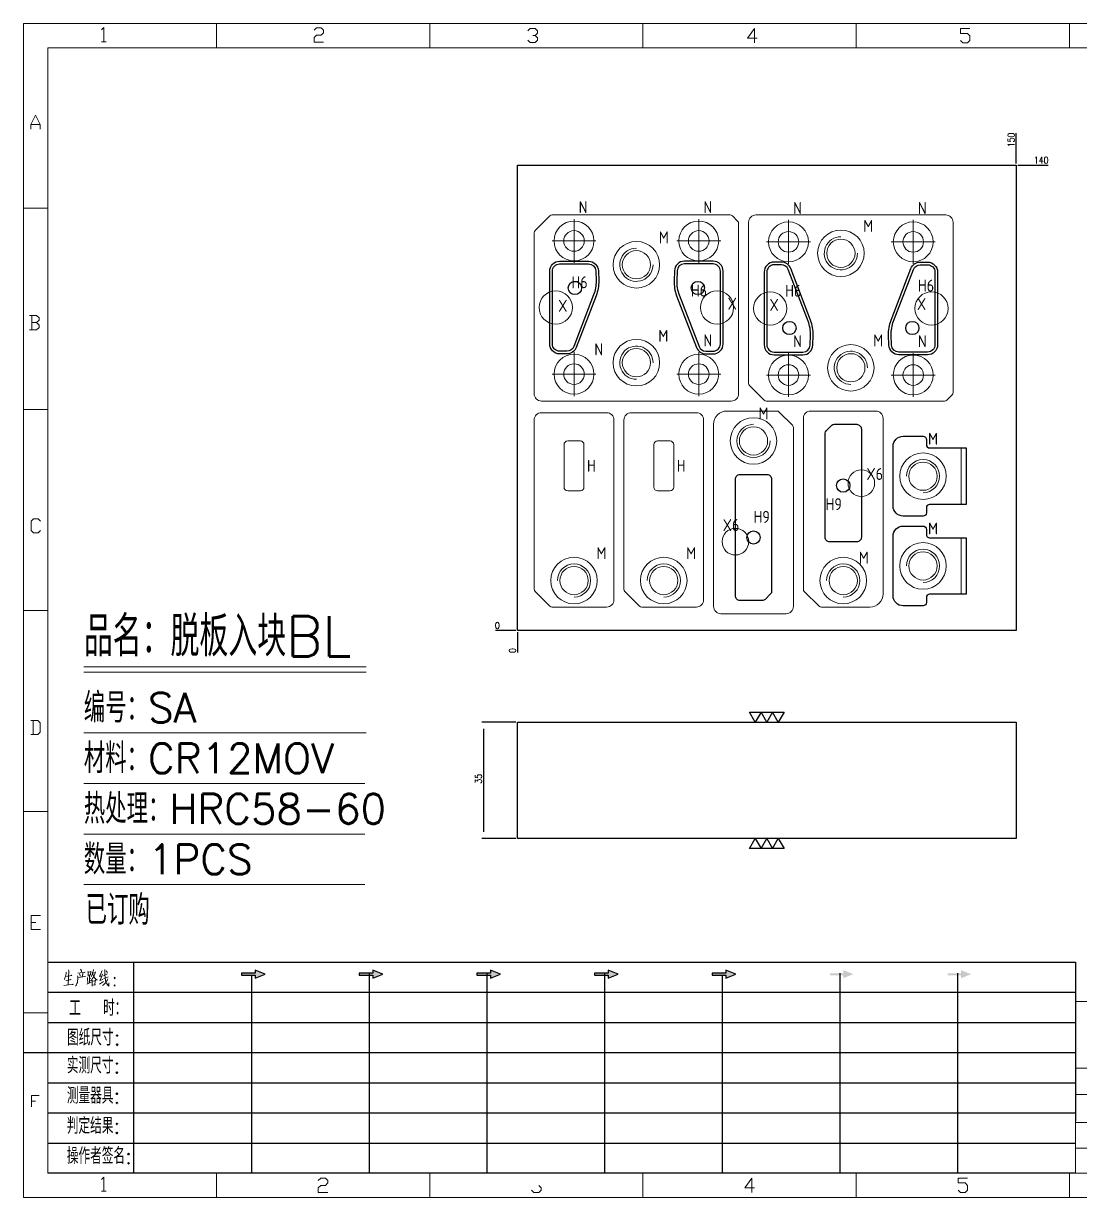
# Model space of a CAD drawing. Header units: millimetres. Extents: x 88508 to 142116, y -5268 to 20283.
# Drawn here: x 95592.6 to 95910.4, y 3909.3 to 4262.5 of the extents above; entities that cross this region are included whole.
import ezdxf
from ezdxf.enums import TextEntityAlignment as Align

# ---------------------------------------------------------------- set-up
doc = ezdxf.new("R2010")
doc.units = ezdxf.units.MM
for name, pattern in [('$TD_AUDIT_GENERATED_(575F8F)', [0]), ('CENTER', [0]), ('HIDDEN', [0])]:
    doc.linetypes.add(name, pattern=pattern)
for name, color, linetype in [('DIM', 4, 'Continuous'), ('PRESS', 3, 'Continuous'), ('PS_P', 2, 'Continuous'), ('PS_P_O', 1, '$TD_AUDIT_GENERATED_(575F8F)')]:
    doc.layers.add(name, color=color, linetype=linetype)
doc.styles.add('chinesef_fs', font='simplex.shx', dxfattribs={"bigfont": 'gbcbig.shx'})
doc.styles.add('gbenor', font='gbenor.shx', dxfattribs={"bigfont": 'gbcbig.shx'})
doc.styles.add('GBENOR_', font='gbenor.shx', dxfattribs={"bigfont": 'gbcbig'})
doc.styles.get("Standard").update_dxf_attribs({"font": 'txt.shx', "width": 0.85, "bigfont": 'ctxt.shx'})
doc.styles.add('TXT', font='txt.shx', dxfattribs={"width": 0.8, "bigfont": 'ctxt.shx'})
doc.dimstyles.new('T-2-WX', dxfattribs={"dimtxt": 2, "dimasz": 2, "dimexe": 0.5, "dimexo": 0.5, "dimgap": 0.5, "dimtad": 1, "dimtxsty": 'Standard', "dimblk": 'OPEN30', "dimcen": 0, "dimazin": 3, "dimtfac": 1, "dimtmove": 0, "dimatfit": 3, "dimldrblk": 'OPEN30', "dimlwd": -1, "dimlwe": -1})

# ---------------------------------------------------------------- blocks, each defined once
blk = doc.blocks.new('*D9723')
at = {"layer": 'Defpoints', "color": 0}
for p in [(95891.28, 4219.92), (95896.28, 4219.92), (95741.28, 4079.92)]:
    blk.add_point(p, dxfattribs=at)
at = {"layer": 'DIM', "color": 0}
blk.add_line((95891.78, 4219.92), (95900.91, 4219.92), dxfattribs=at)
at = {"layer": 'DIM', "color": 0, "insert": (95898.85, 4221.42), "char_height": 2, "attachment_point": 5}
blk.add_mtext('140', dxfattribs=at)
blk = doc.blocks.new('_Open30')
blk = doc.blocks.new('*D9724')
at = {"layer": 'Defpoints', "color": 0}
for p in [(95736.28, 4079.92), (95741.28, 4079.92), (95741.28, 4079.92)]:
    blk.add_point(p, dxfattribs=at)
at = {"layer": 'DIM', "color": 0}
blk.add_line((95740.78, 4079.92), (95734.65, 4079.92), dxfattribs=at)
at = {"layer": 'DIM', "color": 0, "insert": (95735.21, 4081.42), "char_height": 2, "attachment_point": 5}
blk.add_mtext('0', dxfattribs=at)
blk = doc.blocks.new('*D9725')
at = {"layer": 'Defpoints', "color": 0}
for p in [(95741.28, 4079.92), (95741.28, 4079.92), (95741.28, 4074.92)]:
    blk.add_point(p, dxfattribs=at)
at = {"layer": 'DIM', "color": 0}
blk.add_line((95741.28, 4079.42), (95741.28, 4073.29), dxfattribs=at)
at = {"layer": 'DIM', "color": 0, "insert": (95739.78, 4073.85), "char_height": 2, "attachment_point": 5, "rotation": 90}
blk.add_mtext('0', dxfattribs=at)
blk = doc.blocks.new('*D9726')
at = {"layer": 'Defpoints', "color": 0}
for p in [(95891.28, 4224.92), (95891.28, 4219.92), (95741.28, 4079.92)]:
    blk.add_point(p, dxfattribs=at)
at = {"layer": 'DIM', "color": 0}
blk.add_line((95891.28, 4220.42), (95891.28, 4229.55), dxfattribs=at)
at = {"layer": 'DIM', "color": 0, "insert": (95889.78, 4227.48), "char_height": 2, "attachment_point": 5, "rotation": 90}
blk.add_mtext('150', dxfattribs=at)
blk = doc.blocks.new('*D9727')
at = {"layer": 'Defpoints', "color": 0}
for p in [(95741.28, 4052.31), (95731.02, 4017.31), (95741.28, 4017.31)]:
    blk.add_point(p, dxfattribs=at)
at = {"layer": 'DIM', "color": 0}
for p, q in [((95740.78, 4052.31), (95730.52, 4052.31)), ((95731.02, 4050.31), (95731.02, 4019.31)), ((95740.78, 4017.31), (95730.52, 4017.31))]:
    blk.add_line(p, q, dxfattribs=at)
at = {"layer": 'DIM', "color": 0, "insert": (95729.52, 4035.26), "char_height": 2, "attachment_point": 5, "rotation": 90}
blk.add_mtext('35', dxfattribs=at)
blk = doc.blocks.new('U40')
for points in [[(351.8, 337.7), (351.8, 333.2), (367, 339.3), (351.8, 345.3), (351.8, 340.8), (331.2, 340.8), (331.2, 337.7)], [(545.7, 339.3), (530.6, 345.3), (530.6, 340.8), (509.9, 340.8), (509.9, 337.7), (530.6, 337.7), (530.6, 333.2)], [(724.5, 339.3), (709.3, 345.3), (709.3, 340.8), (688.7, 340.8), (688.7, 337.7), (709.3, 337.7), (709.3, 333.2)], [(903.3, 339.3), (888.1, 345.3), (888.1, 340.8), (867.5, 340.8), (867.5, 337.7), (888.1, 337.7), (888.1, 333.2)], [(1082.1, 339.3), (1066.9, 345.3), (1066.9, 340.8), (1046.3, 340.8), (1046.3, 337.7), (1066.9, 337.7), (1066.9, 333.2)], [(1245.7, 337.7), (1245.7, 333.2), (1260.9, 339.3), (1245.7, 345.3), (1245.7, 340.8), (1225.1, 340.8), (1225.1, 337.7)], [(1424.5, 337.7), (1424.5, 333.2), (1439.7, 339.3), (1424.5, 345.3), (1424.5, 340.8), (1403.8, 340.8), (1403.8, 337.7)]]:
    blk.add_hatch(color=3).paths.add_polyline_path(points)
at = {"color": 254, "lineweight": 18}
for p, q in [((0, 1783.5), (0, 0)), ((0, 1783.5), (2530.2, 1783.5)), ((941.1, 1783.5), (941.1, 1746.5)), ((1265.1, 1783.5), (1265.1, 1746.5)), ((1589.1, 1783.5), (1589.1, 1746.5)), ((37, 37), (37, 1746.5)), ((37, 1746.5), (2493.2, 1746.5)), ((0, 1502.7), (37, 1502.7)), ((0, 1197.2), (37, 1197.2)), ((0, 891.7), (37, 891.7)), ((0, 586.3), (37, 586.3)), ((1598.1, 298), (2493.2, 298)), ((0, 280.8), (37, 280.8)), ((1598.2, 196.6), (2493.2, 196.6)), ((2493.2, 156.4), (1598.2, 156.4)), ((2493.2, 114.1), (1598.2, 114.1)), ((2493.2, 75), (1598.2, 75)), ((37, 37), (2493.2, 37)), ((941.1, 0), (941.1, 37)), ((1265.1, 0), (1265.1, 37)), ((1589.1, 0), (1589.1, 37)), ((0, 0), (2530.2, 0))]:
    blk.add_line(p, q, dxfattribs=at)
at = {"color": 254, "linetype": 'Continuous', "lineweight": 18}
for p, q in [((293.1, 1783.5), (293.1, 1746.5)), ((617.1, 1783.5), (617.1, 1746.5)), ((1598.1, 298), (1598.1, 37)), ((1598.2, 298), (1598.2, 37)), ((293.1, 0), (293.1, 37)), ((617.1, 0), (617.1, 37))]:
    blk.add_line(p, q, dxfattribs=at)
for p, q in [((38, 357.6), (1598.2, 357.6)), ((1598.2, 357.6), (1598.2, 116.2)), ((38, 311.8), (1598.2, 311.8)), ((37.1, 266), (1598.2, 266)), ((0.1, 220.2), (1598.2, 220.2)), ((37.1, 174.4), (1598.2, 174.4)), ((37.1, 128.6), (1598.2, 128.6)), ((37.1, 82.8), (1598.2, 82.8))]:
    blk.add_line(p, q)
at = {"color": 254}
for p, q in [((167.8, 37), (167.8, 357.6)), ((525.5, 37), (525.5, 340.8)), ((704.3, 37), (704.3, 340.8)), ((883.1, 37), (883.1, 340.8)), ((1240.6, 37), (1240.6, 340.8)), ((1419.4, 37), (1419.4, 340.8)), ((346.7, 37), (346.7, 337.9)), ((1061.9, 37), (1061.9, 337.7)), ((1598.2, 37), (38, 37))]:
    blk.add_line(p, q, dxfattribs=at)
at = {"color": 92, "lineweight": 18}
for points in [[(118.3, 1773.7), (121.9, 1777.3), (121.9, 1755.8)], [(441.4, 1773.1), (445, 1776.7), (452.2, 1776.7), (455.8, 1773.1), (455.8, 1769.5), (452.2, 1765.9), (445, 1765.9), (441.4, 1762.3), (441.4, 1755.1), (455.8, 1755.1)], [(766.4, 1772.4), (770, 1776), (777.2, 1776), (780.8, 1772.4), (780.8, 1768.8), (777.2, 1765.2), (773.6, 1765.2)], [(1114.4, 1761.4), (1100, 1761.4), (1110.8, 1775.8), (1110.8, 1754.2)], [(1423.4, 1757.7), (1427, 1754.1), (1434.2, 1754.1), (1437.8, 1757.7), (1437.8, 1764.9), (1434.2, 1768.5), (1423.4, 1768.5), (1423.4, 1775.7), (1437.8, 1775.7)], [(118.3, 1755.8), (125.5, 1755.8)], [(777.2, 1765.2), (780.8, 1761.6), (780.8, 1758), (777.2, 1754.4), (770, 1754.4), (766.4, 1758)], [(11.1, 1622.8), (11.1, 1630), (18.3, 1644.4), (25.5, 1630), (25.5, 1622.8)], [(11.1, 1630), (25.5, 1630)], [(20, 1329), (23.6, 1332.6), (23.6, 1336.2), (20, 1339.8), (9.2, 1339.8)], [(12.8, 1339.8), (12.8, 1318.2)], [(9.2, 1318.2), (20, 1318.2), (23.6, 1321.8), (23.6, 1325.4), (20, 1329), (12.8, 1329)], [(26.1, 1013.2), (22.5, 1009.6), (15.3, 1009.6), (11.7, 1013.2), (11.7, 1027.6), (15.3, 1031.2), (22.5, 1031.2), (26.1, 1027.6)], [(11, 703.2), (21.8, 703.2), (25.4, 706.8), (25.4, 721.2), (21.8, 724.8), (11, 724.8)], [(14.6, 724.8), (14.6, 703.2)], [(26.1, 407), (11.7, 407), (11.7, 428.6), (26.1, 428.6)], [(11.7, 417.8), (18.9, 417.8)], [(12.3, 137.7), (12.3, 155), (23.8, 155)], [(12.3, 146.4), (18.1, 146.4)], [(118.3, 27.4), (121.9, 31), (121.9, 9.4)], [(447.9, 25.7), (451.5, 29.3), (458.7, 29.3), (462.3, 25.7), (462.3, 22.1), (458.7, 18.5), (451.5, 18.5), (447.9, 14.9), (447.9, 7.7), (462.3, 7.7)], [(782.7, 18.5), (786.3, 14.9), (786.3, 11.3), (782.7, 7.7), (775.5, 7.7), (771.9, 11.3)], [(1110.3, 14.9), (1095.9, 14.9), (1106.7, 29.3), (1106.7, 7.7)], [(1419.9, 11.3), (1423.5, 7.7), (1430.7, 7.7), (1434.3, 11.3), (1434.3, 18.5), (1430.7, 22.1), (1419.9, 22.1), (1419.9, 29.3), (1434.3, 29.3)], [(118.3, 9.4), (125.5, 9.4)]]:
    blk.add_lwpolyline(points, dxfattribs=at)
at = {"color": 92, "lineweight": 0}
for points in [[(65, 342.2), (64.8, 341), (64.1, 337.9), (63.6, 335.7), (62.8, 333.5), (62.1, 331.4)], [(68.4, 345.9), (68.7, 344.4), (68.1, 322.9)], [(82.6, 340.8), (93.7, 342.2), (93.3, 342.4), (92.4, 342)], [(86.1, 336.1), (86, 337.5), (85.3, 339.8)], [(86.7, 346.7), (87.9, 344.6), (88.3, 343)], [(90.3, 341), (90.4, 339.6), (89.1, 335.3)], [(97.8, 344), (98.1, 342.6), (98.1, 340.8), (98.1, 337.9), (98.1, 336.3), (98.2, 337.7), (102.1, 338.3), (101.8, 338.3), (102.1, 343.6), (102.1, 343.2), (102.1, 342.8), (98.2, 342.2)], [(105.5, 341.2), (105.9, 341), (109.6, 341.8), (109.3, 342.6), (108.5, 339.6), (107.6, 337.3), (106.9, 335.9), (105.9, 334.3), (104.3, 332), (103.1, 330.4), (101.9, 329.4)], [(106.6, 346.5), (106.5, 345.2), (105.1, 341.2), (104.2, 338.9), (103.1, 336.3), (102.6, 335.5)], [(104.9, 339.1), (105.3, 338.7), (107, 335.7), (108.6, 333.3), (109.9, 331.2), (110.3, 330.8), (112.6, 330.8), (110.2, 331.2), (109, 332.6)], [(119.3, 344.8), (119.1, 343.8), (116.8, 338.5), (115.4, 335.5), (119.3, 336.3)], [(120.3, 339.4), (118.1, 333.5), (116.4, 330), (116.1, 329.8), (120.5, 331.4)], [(121.7, 336.7), (127.7, 339.6)], [(123.4, 346.5), (123.5, 345.4), (123.5, 340.8), (123.8, 337.3), (124, 335.3), (124.2, 333.1), (124.5, 331), (124.8, 329), (125.2, 327.4), (125.9, 325.7), (126.9, 323.9), (127.9, 322.7), (128.9, 321.7), (129.6, 321.3), (129.9, 326.1), (129.4, 321.5)], [(127.7, 341.6), (127.2, 342.4), (125.7, 344.2)], [(61.4, 322.3), (68.2, 322.9), (75.3, 323.7), (74.9, 323.9), (73.8, 323.5)], [(63.8, 335.9), (73.4, 337.5), (73.1, 337.7), (72.5, 337.3)], [(64.5, 329.6), (64.8, 329.6), (65.1, 329.6), (72.5, 331), (71.9, 331), (70.9, 330.8)], [(82.6, 335.1), (82.6, 331.8), (82.3, 329), (81.9, 326.8), (81.2, 324.9), (80.3, 323.1), (79.6, 321.9), (78.8, 320.9)], [(93.3, 335.5), (94.1, 335.7), (94.3, 335.5), (82.6, 334.3), (82.6, 335.1), (82.2, 336.9)], [(96.5, 323.9), (102.8, 327.2)], [(97.2, 334.3), (97.5, 333.5), (97.7, 324.7)], [(100.2, 337.9), (100.1, 325.9)], [(100.2, 332.6), (102.4, 333.1)], [(104.2, 330), (104.5, 329), (104.5, 321.1), (104.3, 322.1), (104.5, 322.7), (109.2, 323.1), (108.6, 323.1), (109, 329.2), (109, 330), (109.3, 329.4), (108.6, 329.4), (104.6, 328.8)], [(115.3, 324.3), (121.5, 328.2)], [(128.2, 332.4), (128.1, 331.6), (126.9, 329.6), (125.8, 328), (124.5, 326.3), (123, 324.7), (121.4, 323.3), (120.1, 322.3)], [(121.4, 332.2), (128.8, 335.1)]]:
    blk.add_lwpolyline(points, dxfattribs=at)
for points in [[(367, 339.3), (351.8, 345.3), (351.8, 340.8), (331.2, 340.8), (331.2, 337.7), (351.8, 337.7), (351.8, 333.2), (367, 339.3)], [(545.7, 339.3), (530.6, 345.3), (530.6, 340.8), (509.9, 340.8), (509.9, 337.7), (530.6, 337.7), (530.6, 333.2), (545.7, 339.3)], [(724.5, 339.3), (709.3, 345.3), (709.3, 340.8), (688.7, 340.8), (688.7, 337.7), (709.3, 337.7), (709.3, 333.2), (724.5, 339.3)], [(903.3, 339.3), (888.1, 345.3), (888.1, 340.8), (867.5, 340.8), (867.5, 337.7), (888.1, 337.7), (888.1, 333.2), (903.3, 339.3)], [(1082.1, 339.3), (1066.9, 345.3), (1066.9, 340.8), (1046.3, 340.8), (1046.3, 337.7), (1066.9, 337.7), (1066.9, 333.2), (1082.1, 339.3)]]:
    blk.add_lwpolyline(points)
for points in [[(138.7, 332.4), (139.4, 333.5), (138.7, 334.5), (138, 333.5)], [(138.7, 320.9), (139.4, 321.9), (138.7, 322.9), (138, 321.9)]]:
    blk.add_lwpolyline(points, close=True, dxfattribs=at)
at = {"color": 3, "style": 'chinesef_fs'}
for s, p in [('工  时：', (69.5, 275.7)), ('图纸尺寸:', (66.2, 230.9)), ('实测尺寸:', (65.9, 188.4)), ('测量器具:', (65.9, 142.6)), ('判定结果:', (65.9, 96.8)), ('操作者签名:', (65.9, 51))]:
    blk.add_text(s, height=24.57, dxfattribs=at).set_placement(p)
at = {"lineweight": 18, "style": 'GBENOR_'}
blk.add_attdef('文档路径', (2126, 386.9), '', height=17.8, dxfattribs=at)
at = {"lineweight": 20, "style": 'TXT'}
for tag, height, p in [('18-**-**', 16.3, (1866.6, 256.2)), ('客户名称', 16.1, (1741.1, 134, 0)), ('料厚:', 16.1, (1741.3, 93.2, 0))]:
    blk.add_attdef(tag, text='', height=height, dxfattribs=at).set_placement(p, align=Align.MIDDLE)
for tag, p, height in [('88888', (1850.9, 207.5), 14.9), ('材质:', (1691.2, 168, 0), 16.1), ('核准', (1869.4, 127.5, 0), 16.1), ('设计', (1868.8, 88.3, 0), 16.1), ('绘图', (1868.2, 49.1, 0), 16.1)]:
    blk.add_attdef(tag, p, '', height=height, dxfattribs=at)
for tag, p, height, width in [('3', (2234.7, 206.9), 15.8, 0.7), ('4', (2234.7, 167.4), 15.8, 0.7), ('核准日期', (2041.1, 124.2, 0), 16.1, 0.68), ('设计日期', (2041.1, 84.5, 0), 16.1, 0.68), ('1', (2251.9, 85.9), 14.6, 0.7), ('绘图日期', (2040.9, 46.4, 0), 16.1, 0.68), ('2', (2235, 49.2), 14.6, 0.7)]:
    blk.add_attdef(tag, p, '', height=height, dxfattribs=dict(at, width=width))

msp = doc.modelspace()

# ---------------------------------------------------------------- linework, layer by layer
at = {"layer": 'DIM', "color": 4, "linetype": 'Continuous', "lineweight": 13}
for p, q in [((95610.79, 4068.963), (95695.736, 4068.963)), ((95610.79, 4067.397), (95695.736, 4067.397)), ((95610.79, 4049.058), (95695.736, 4049.058)), ((95610.79, 4033.85), (95695.367, 4033.85)), ((95610.79, 4018.641), (95695.367, 4018.641)), ((95610.79, 4003.433), (95695.367, 4003.433))]:
    msp.add_line(p, q, dxfattribs=at)
at = {"layer": 'PRESS', "color": 8, "linetype": 'HIDDEN'}
msp.add_lwpolyline([(95741.282, 4079.919), (95741.282, 4219.919), (95891.282, 4219.919), (95891.282, 4079.919)], close=True, dxfattribs=at)
at = {"layer": 'PRESS'}
for points in [[(95821.478, 4055.311), (95819.746, 4052.311), (95818.014, 4055.311), (95816.282, 4052.311), (95814.55, 4055.311), (95812.817, 4052.311), (95811.085, 4055.311), (95821.478, 4055.311)], [(95811.085, 4014.311), (95812.817, 4017.311), (95814.55, 4014.311), (95816.282, 4017.311), (95818.014, 4014.311), (95819.746, 4017.311), (95821.478, 4014.311), (95811.085, 4014.311)]]:
    msp.add_lwpolyline(points, close=True, dxfattribs=at)
at = {"layer": 'PRESS', "color": 2}
msp.add_lwpolyline([(95741.282, 4052.311), (95891.282, 4052.311), (95891.282, 4017.311), (95741.282, 4017.311)], close=True, dxfattribs=at)
at = {"layer": 'PS_P', "color": 4, "linetype": 'CENTER', "lineweight": 15}
for p, q in [((95758.282, 4190.488), (95758.282, 4203.688)), ((95795.809, 4190.488), (95795.809, 4203.688)), ((95822.809, 4190.219), (95822.809, 4203.419)), ((95860.337, 4190.219), (95860.337, 4203.419)), ((95751.682, 4197.088), (95764.882, 4197.088)), ((95802.409, 4197.088), (95789.209, 4197.088)), ((95816.209, 4196.819), (95829.409, 4196.819)), ((95866.937, 4196.819), (95853.737, 4196.819)), ((95758.282, 4163.619), (95758.282, 4150.419)), ((95795.809, 4163.619), (95795.809, 4150.419)), ((95822.809, 4163.35), (95822.809, 4150.15)), ((95860.337, 4163.35), (95860.337, 4150.15)), ((95751.682, 4157.019), (95764.882, 4157.019)), ((95802.409, 4157.019), (95789.209, 4157.019)), ((95816.209, 4156.75), (95829.409, 4156.75)), ((95866.937, 4156.75), (95853.737, 4156.75))]:
    msp.add_line(p, q, dxfattribs=at)
at = {"layer": 'PS_P', "lineweight": 18}
for p, q in [((95874.782, 4134.819), (95874.782, 4117.819)), ((95874.782, 4107.819), (95874.782, 4090.819))]:
    msp.add_line(p, q, dxfattribs=at)
at = {"layer": 'PS_P', "color": 1, "linetype": 'Continuous', "lineweight": 13}
for points in [[(95805.609, 4148.919, 0.4142136), (95807.809, 4151.119), (95807.809, 4202.333, 0.1989124), (95807.516, 4203.04), (95805.93, 4204.626, 0.1989124), (95805.223, 4204.919), (95751.696, 4204.919, 0.1989124), (95750.989, 4204.626), (95746.574, 4200.212, 0.1989124), (95746.282, 4199.505), (95746.282, 4151.119, 0.4142136), (95748.482, 4148.919)], [(95870.137, 4204.919, -0.4142136), (95872.337, 4202.719), (95872.337, 4151.505, -0.1989124), (95872.044, 4150.798), (95870.458, 4149.212, -0.1989124), (95869.751, 4148.919), (95816.223, 4148.919, -0.1989124), (95815.516, 4149.212), (95811.102, 4153.626, -0.1989124), (95810.809, 4154.333), (95810.809, 4202.719, -0.4142136), (95813.009, 4204.919)], [(95746.282, 4092.333), (95746.282, 4143.219, -0.4142136), (95748.482, 4145.419), (95768.082, 4145.419, -0.4142136), (95770.282, 4143.219), (95770.282, 4089.119, -0.4142136), (95768.082, 4086.919), (95751.696, 4086.919, -0.1989124), (95750.989, 4087.212), (95746.574, 4091.626, -0.1989124)], [(95773.282, 4092.333), (95773.282, 4143.219, -0.4142136), (95775.482, 4145.419), (95795.082, 4145.419, -0.4142136), (95797.282, 4143.219), (95797.282, 4089.119, -0.4142136), (95795.082, 4086.919), (95778.696, 4086.919, -0.1989124), (95777.989, 4087.212), (95773.574, 4091.626, -0.1989124)], [(95824.282, 4140.919), (95824.282, 4087.119, -0.4142136), (95822.082, 4084.919), (95802.482, 4084.919, -0.4142136), (95800.282, 4087.119), (95800.282, 4141.919, -0.4142136), (95804.282, 4145.919), (95819.282, 4145.919, -0.1989124), (95819.989, 4145.626), (95823.989, 4141.626, -0.1989124)]]:
    msp.add_lwpolyline(points, format="xyb", close=True, dxfattribs=at)
at = {"layer": 'PS_P', "lineweight": 18}
for points in [[(95838.573, 4198.372, 2.4142136), (95843.573, 4193.372)], [(95777.045, 4194.919, 2.4142136), (95782.045, 4189.919)], [(95777.045, 4155.467, -2.4142136), (95782.045, 4160.467)], [(95841.573, 4153.919, -2.4142136), (95846.573, 4158.919)]]:
    msp.add_lwpolyline(points, format="xyb", dxfattribs=at)
at = {"layer": 'PS_P', "color": 2, "linetype": 'HIDDEN', "lineweight": 25}
for points in [[(95750.958, 4166.108), (95750.958, 4181.547), (95750.958, 4185.077), (95750.958, 4188, -0.4142136), (95753.946, 4190.988), (95762.617, 4190.988, -0.4050649), (95765.604, 4188.093), (95765.698, 4185.09, -0.0999331), (95764.938, 4180.607), (95758.951, 4165.035, -0.3103563), (95756.161, 4163.119), (95753.946, 4163.119, -0.4142136)], [(95803.133, 4166.108), (95803.133, 4181.547), (95803.133, 4185.077), (95803.133, 4188, 0.4142136), (95800.144, 4190.988), (95791.474, 4190.988, 0.4050649), (95788.487, 4188.093), (95788.393, 4185.09, 0.0999331), (95789.152, 4180.607), (95795.14, 4165.035, 0.3103563), (95797.929, 4163.119), (95800.144, 4163.119, 0.4142136)], [(95815.485, 4187.731), (95815.485, 4172.291), (95815.485, 4168.761), (95815.485, 4165.838, 0.4142136), (95818.474, 4162.85), (95827.144, 4162.85, 0.4050649), (95830.131, 4165.745), (95830.225, 4168.748, 0.0999331), (95829.466, 4173.231), (95823.478, 4188.803, 0.3103563), (95820.689, 4190.719), (95818.474, 4190.719, 0.4142136)], [(95867.66, 4187.731), (95867.66, 4172.291), (95867.66, 4168.761), (95867.66, 4165.838, -0.4142136), (95864.672, 4162.85), (95856.001, 4162.85, -0.4050649), (95853.014, 4165.745), (95852.92, 4168.748, -0.0999331), (95853.68, 4173.231), (95859.667, 4188.803, -0.3103563), (95862.457, 4190.719), (95864.672, 4190.719, -0.4142136)]]:
    msp.add_lwpolyline(points, format="xyb", close=True, dxfattribs=at)
at = {"layer": 'PS_P', "color": 1, "linetype": 'Continuous', "lineweight": 25}
for points in [[(95751.758, 4166.108), (95751.758, 4181.547), (95751.758, 4185.077), (95751.758, 4188, -0.4142136), (95753.946, 4190.188), (95762.617, 4190.188, -0.4050649), (95764.804, 4188.068), (95764.898, 4185.065, -0.0999331), (95764.192, 4180.894), (95758.204, 4165.322, -0.3103563), (95756.161, 4163.919), (95753.946, 4163.919, -0.4142136)], [(95802.333, 4166.108), (95802.333, 4181.547), (95802.333, 4185.077), (95802.333, 4188, 0.4142136), (95800.144, 4190.188), (95791.474, 4190.188, 0.4050649), (95789.286, 4188.068), (95789.192, 4185.065, 0.0999331), (95789.899, 4180.894), (95795.887, 4165.322, 0.3103563), (95797.929, 4163.919), (95800.144, 4163.919, 0.4142136)], [(95816.285, 4187.731), (95816.285, 4172.291), (95816.285, 4168.761), (95816.285, 4165.838, 0.4142136), (95818.474, 4163.65), (95827.144, 4163.65, 0.4050649), (95829.332, 4165.77), (95829.426, 4168.773, 0.0999331), (95828.719, 4172.944), (95822.731, 4188.516, 0.3103563), (95820.689, 4189.919), (95818.474, 4189.919, 0.4142136)], [(95866.86, 4187.731), (95866.86, 4172.291), (95866.86, 4168.761), (95866.86, 4165.838, -0.4142136), (95864.672, 4163.65), (95856.001, 4163.65, -0.4050649), (95853.814, 4165.77), (95853.72, 4168.773, -0.0999331), (95854.427, 4172.944), (95860.414, 4188.516, -0.3103563), (95862.457, 4189.919), (95864.672, 4189.919, -0.4142136)]]:
    msp.add_lwpolyline(points, format="xyb", close=True, dxfattribs=at)
at = {"layer": 'PS_P', "color": 1, "lineweight": 13}
msp.add_lwpolyline([(95827.282, 4092.333), (95827.282, 4143.719, -0.4142136), (95829.482, 4145.919), (95849.082, 4145.919, -0.4142136), (95851.282, 4143.719), (95851.282, 4090.919, -0.4142136), (95847.282, 4086.919), (95832.696, 4086.919, -0.1989124), (95831.989, 4087.212), (95827.574, 4091.626, -0.1989124)], format="xyb", close=True, dxfattribs=at)
at = {"layer": 'PS_P', "color": 1, "linetype": 'Continuous'}
for points in [[(95836.519, 4141.919), (95843.332, 4141.919, -0.4142136), (95844.732, 4140.519), (95844.732, 4107.919, -0.4142136), (95843.332, 4106.519), (95835.232, 4106.519, -0.4142136), (95833.832, 4107.919), (95833.832, 4139.232, -0.1989124), (95834.124, 4139.939), (95835.811, 4141.626, -0.1989124)], [(95854.282, 4135.319, -0.4142136), (95857.282, 4138.319), (95863.282, 4138.319, -0.4142136), (95864.282, 4137.319), (95864.282, 4135.819, 0.4142136), (95865.282, 4134.819), (95876.282, 4134.819), (95876.282, 4117.819), (95865.282, 4117.819, 0.4142136), (95864.282, 4116.819), (95864.282, 4115.319, -0.4142136), (95863.282, 4114.319), (95857.282, 4114.319, -0.4142136), (95854.282, 4117.319)], [(95815.045, 4088.919), (95808.232, 4088.919, -0.4142136), (95806.832, 4090.319), (95806.832, 4125.419, -0.4142136), (95808.232, 4126.819), (95816.332, 4126.819, -0.4142136), (95817.732, 4125.419), (95817.732, 4091.606, -0.1989124), (95817.439, 4090.899), (95815.752, 4089.212, -0.1989124)], [(95854.282, 4108.319, -0.4142136), (95857.282, 4111.319), (95863.282, 4111.319, -0.4142136), (95864.282, 4110.319), (95864.282, 4108.819, 0.4142136), (95865.282, 4107.819), (95876.282, 4107.819), (95876.282, 4090.819), (95865.282, 4090.819, 0.4142136), (95864.282, 4089.819), (95864.282, 4088.319, -0.4142136), (95863.282, 4087.319), (95857.282, 4087.319, -0.4142136), (95854.282, 4090.319)]]:
    msp.add_lwpolyline(points, format="xyb", close=True, dxfattribs=at)
at = {"layer": 'PS_P', "color": 1, "lineweight": 15}
for points in [[(95760.182, 4136.919), (95756.382, 4136.919, 0.4142136), (95755.282, 4135.819), (95755.282, 4123.007, 0.4142136), (95756.382, 4121.907), (95760.182, 4121.907, 0.4142136), (95761.282, 4123.007), (95761.282, 4135.819, 0.4142136)], [(95787.182, 4136.919), (95783.382, 4136.919, 0.4142136), (95782.282, 4135.819), (95782.282, 4123.007, 0.4142136), (95783.382, 4121.907), (95787.182, 4121.907, 0.4142136), (95788.282, 4123.007), (95788.282, 4135.819, 0.4142136)]]:
    msp.add_lwpolyline(points, format="xyb", close=True, dxfattribs=at)
at = {"layer": 'PS_P', "linetype": 'Continuous', "lineweight": 15}
for centre, radius in [((95758.282, 4197.088), 6), ((95758.282, 4197.088), 3.1), ((95795.809, 4197.088), 6), ((95795.809, 4197.088), 3.1), ((95822.809, 4196.819), 6), ((95822.809, 4196.819), 3.1), ((95860.337, 4196.819), 6), ((95860.337, 4196.819), 3.1), ((95752.778, 4177.054), 5), ((95801.313, 4177.054), 5), ((95817.305, 4176.785), 5), ((95865.84, 4176.785), 5), ((95758.282, 4157.019), 6), ((95795.809, 4157.019), 6), ((95822.809, 4156.75), 6), ((95860.337, 4156.75), 6), ((95758.282, 4157.019), 3.1), ((95795.809, 4157.019), 3.1), ((95822.809, 4156.75), 3.1), ((95860.337, 4156.75), 3.1)]:
    msp.add_circle(centre, radius, dxfattribs=at)
at = {"layer": 'PS_P', "linetype": 'HIDDEN', "lineweight": 18}
for centre in [(95838.573, 4193.372), (95777.045, 4189.919), (95777.045, 4160.467), (95841.573, 4158.919), (95812.282, 4136.919), (95863.282, 4126.319), (95863.282, 4099.319), (95758.282, 4094.919), (95785.282, 4094.919), (95839.282, 4094.919)]:
    msp.add_circle(centre, 7, dxfattribs=at)
at = {"layer": 'PS_P', "lineweight": 18}
for centre in [(95838.573, 4193.372), (95777.045, 4189.919), (95777.045, 4160.467), (95841.573, 4158.919), (95812.282, 4136.919), (95863.282, 4126.319), (95863.282, 4099.319), (95758.282, 4094.919), (95785.282, 4094.919), (95839.282, 4094.919)]:
    msp.add_circle(centre, 4.25, dxfattribs=at)
at = {"layer": 'PS_P', "lineweight": 13}
for centre in [(95844.732, 4124.219), (95806.832, 4106.619)]:
    msp.add_circle(centre, 4, dxfattribs=at)
at = {"layer": 'PS_P', "lineweight": 18}
for centre, start, end in [((95812.282, 4136.919), 90, 0), ((95863.282, 4126.319), 270, 180), ((95863.282, 4099.319), 270, 180), ((95758.282, 4094.919), 270, 180), ((95785.282, 4094.919), 270, 180), ((95839.282, 4094.919), 270, 180)]:
    msp.add_arc(centre, 5, start, end, dxfattribs=at)
at = {"layer": 'PS_P_O', "color": 3}
for centre in [(95758.549, 4182.939), (95795.541, 4182.939), (95823.077, 4170.899), (95860.069, 4170.899), (95839.282, 4123.501), (95812.282, 4107.869)]:
    msp.add_circle(centre, 2, dxfattribs=at)

# ---------------------------------------------------------------- block references
at = {"ltscale": 3, "xscale": 0.1980476230692708, "yscale": 0.1980476230669265, "zscale": 0.1980476230672862}
msp.add_blockref('U40', (95592.64, 3909.301), dxfattribs=at)

# ---------------------------------------------------------------- texts
at = {"layer": 'DIM', "color": 7, "style": 'gbenor'}
for s, p in [('N', (95761.006, 4207.255)), ('N', (95798.533, 4207.255)), ('N', (95825.533, 4206.985)), ('N', (95863.061, 4206.985)), ('M', (95846.811, 4201.609)), ('M', (95785.283, 4198.157)), ('H6', (95759.94, 4184.659)), ('H6', (95795.88, 4182.158)), ('H6', (95824.237, 4182.079)), ('H6', (95864.2, 4183.643)), ('X', (95754.91, 4177.585)), ('X', (95805.896, 4178.223)), ('X', (95818.486, 4177.851)), ('X', (95862.837, 4178.123)), ('M', (95785.153, 4168.551)), ('N', (95798.533, 4167.185)), ('N', (95825.533, 4166.916)), ('M', (95849.811, 4167.157)), ('N', (95863.061, 4166.916)), ('N', (95765.724, 4164.461)), ('M', (95815.297, 4145.214)), ('M', (95866.297, 4137.572)), ('H', (95763.523, 4129.457)), ('H', (95790.523, 4129.457)), ('X6', (95848.755, 4126.974)), ('H9', (95836.427, 4117.882)), ('H9', (95814.736, 4114.073)), ('X6', (95805.52, 4111.608)), ('M', (95866.297, 4110.572)), ('M', (95766.519, 4103.157)), ('M', (95793.519, 4103.157)), ('M', (95845.442, 4101.802))]:
    msp.add_text(s, height=3.6, dxfattribs=at).set_placement(p, align=Align.MIDDLE_CENTER)
at = {"layer": 'DIM', "color": 3, "linetype": 'Continuous', "lineweight": 13, "style": 'chinesef_fs'}
for s, height, p in [('品名：脱板入块BL', 12.0771, (95610.79, 4072.094)), ('编号：SA', 8.946, (95610.79, 4052.189)), ('材料：CR12MOV', 8.946, (95610.79, 4036.981)), ('热处理：HRC58-60', 8.94598, (95610.79, 4021.772)), ('数量：1PCS', 8.946, (95610.79, 4006.564)), ('已订购 ', 8.946, (95611.334, 3991.356))]:
    msp.add_text(s, height=height, dxfattribs=at).set_placement(p)

# ---------------------------------------------------------------- dimensions: what is measured, and where the dimension line sits
at = {"layer": 'DIM'}
for feature_location, offset, dtype, origin, picture, middle in [((95891.282, 4219.919), (0, 5), 1, (95741.282, 4079.919), '*D9726', (95889.782, 4227.483)), ((95891.282, 4219.919), (5, 0), 0, (95741.282, 4079.919), '*D9723', (95898.846, 4221.419)), ((95741.281592609, 4079.919094997), (-5, 0), 0, (95741.281592609, 4079.919094997), '*D9724', (95735.214925943, 4081.419094997)), ((95741.281592609, 4079.919094997), (0, -5), 1, (95741.281592609, 4079.919094997), '*D9725', (95739.781592609, 4073.85242833))]:
    dim = msp.add_ordinate_dim(feature_location=feature_location, offset=offset, dtype=dtype, origin=origin, dimstyle='T-2-WX', dxfattribs=at)
    dim.commit()
    dim.dimension.update_dxf_attribs({"geometry": picture, "text_midpoint": middle})
dim = msp.add_linear_dim(base=(95731.019, 4017.311), p1=(95741.282, 4052.311), p2=(95741.282, 4017.311), angle=90, dimstyle='T-2-WX', dxfattribs=at)
dim.commit()
dim.dimension.update_dxf_attribs({"geometry": '*D9727', "text_midpoint": (95731.019, 4035.259), "dimtype": 160})

doc.saveas('drawing.dxf')
